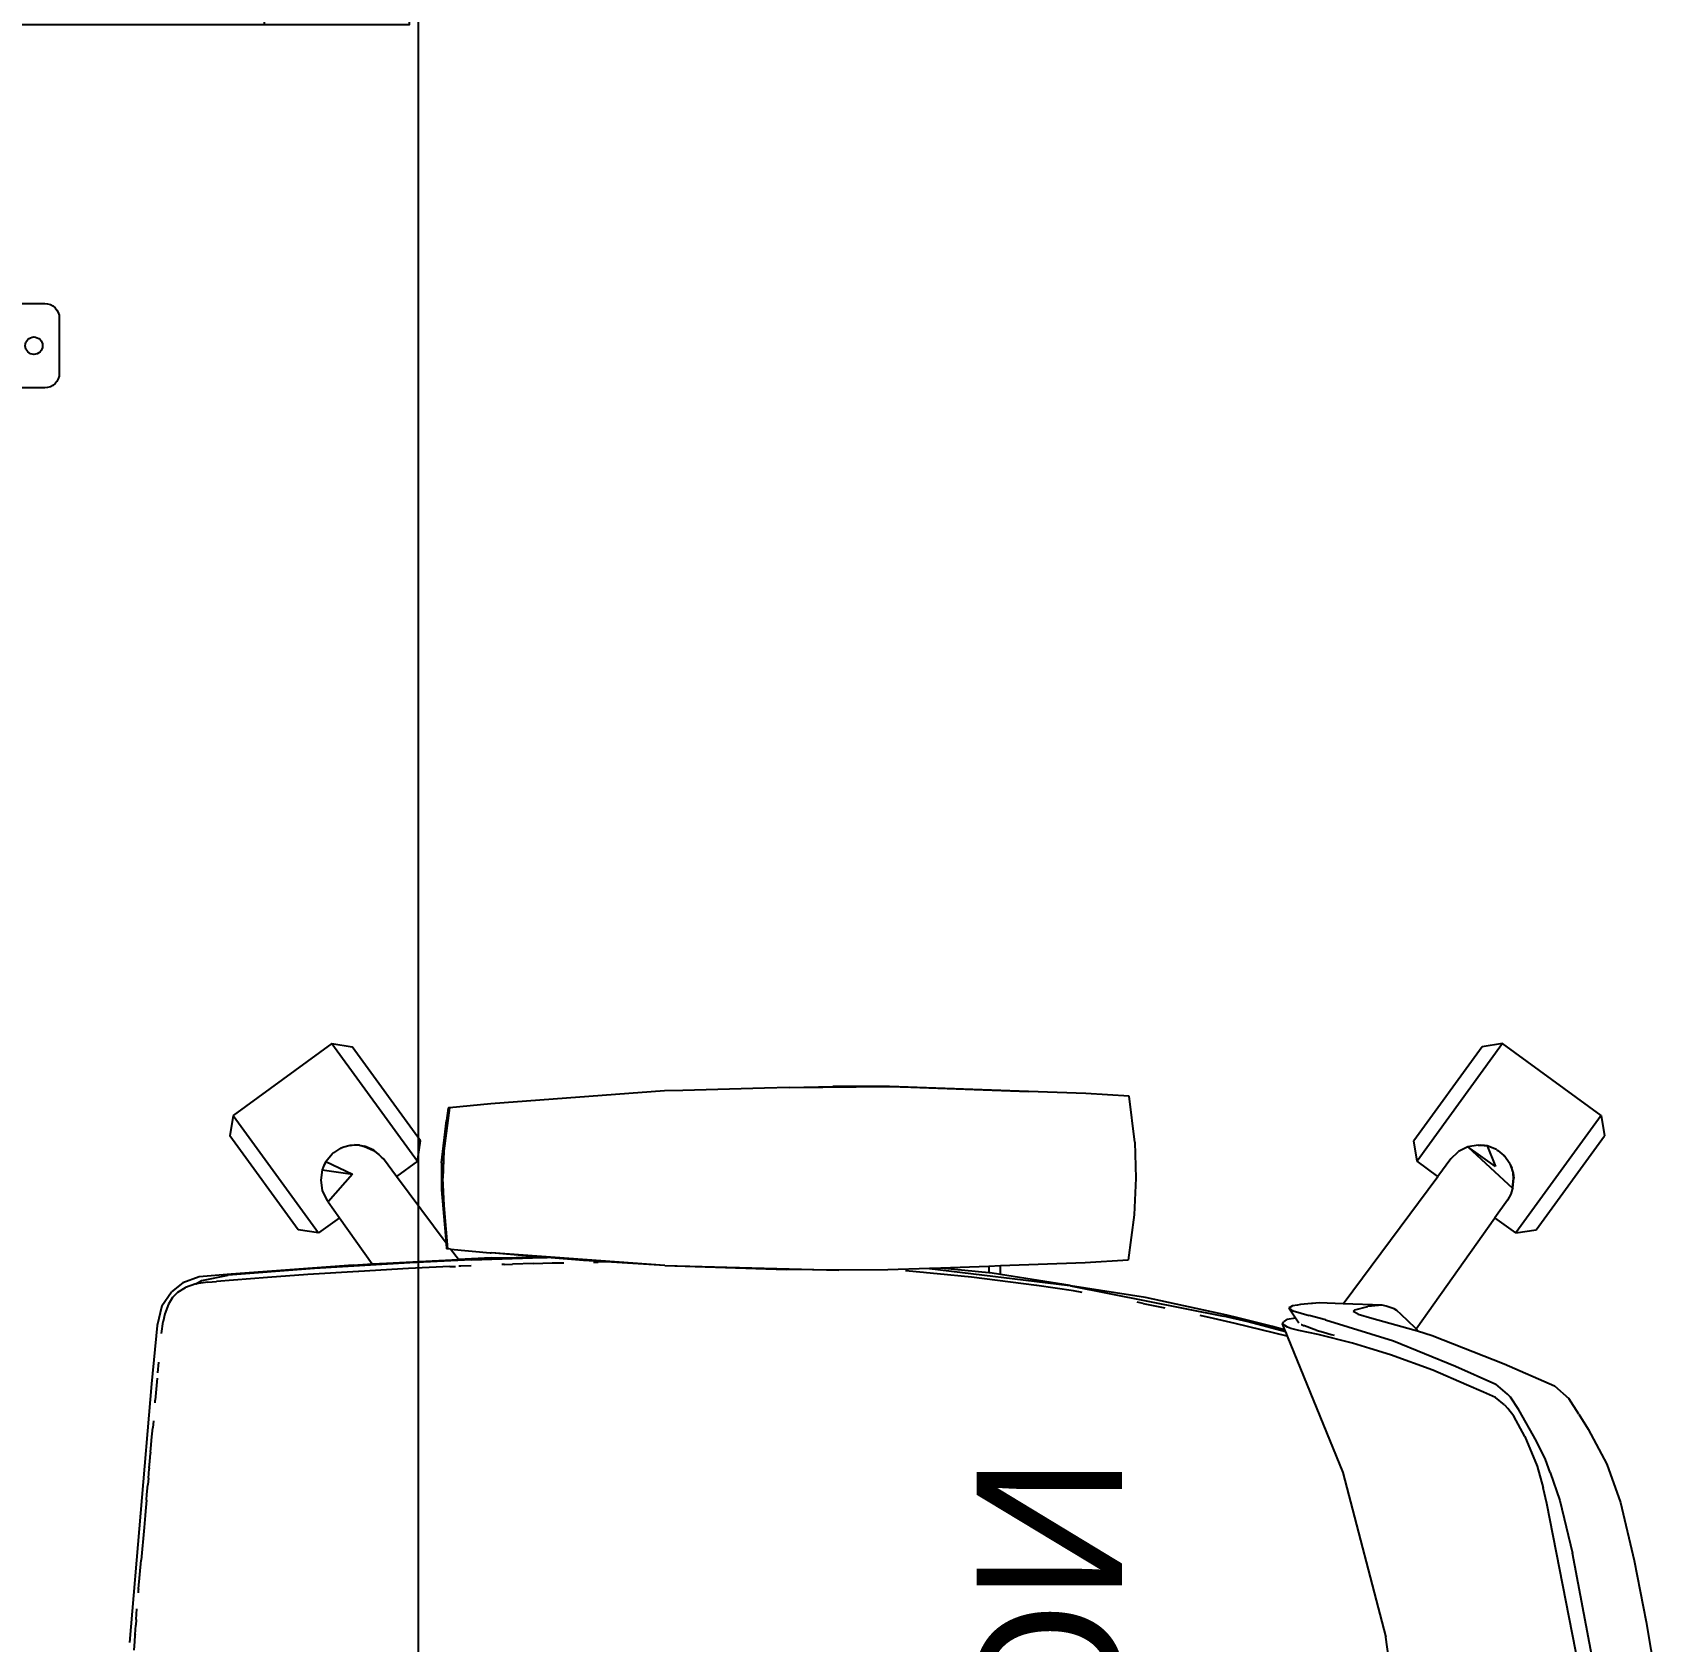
# Model space of a CAD drawing. Header units: millimetres. Extents: x 151130 to 215929, y 2134 to 34533.
# Drawn here: x 163747 to 164306, y 21702 to 22255 of the extents above; entities that cross this region are included whole.
import ezdxf

# ---------------------------------------------------------------- set-up
doc = ezdxf.new("R2010")
doc.units = ezdxf.units.MM
for name, color, linetype in [('2D', 7, 'Continuous'), ('OH CUBIERTA', 3, 'Continuous'), ('OH!-Furniture', 7, 'Continuous')]:
    doc.layers.add(name, color=color, linetype=linetype)
doc.styles.add('Arial', font='arial.ttf')

# ---------------------------------------------------------------- blocks, each defined once
blk = doc.blocks.new('CUR25.15070')
at = {"layer": 'OH CUBIERTA'}
blk.add_lwpolyline([(0, 0), (0, 700), (1500, 700), (1500, 0)], close=True, dxfattribs=at)
blk = doc.blocks.new('SP.LI.5LCS.070')
at = {"layer": '2D'}
for p, q in [((121, 209), (-121, 209)), ((121, -209), (-121, -209))]:
    blk.add_line(p, q, dxfattribs=at)
for points in [[(-25, 347), (-25, 209)], [(25, 209), (25, 347), (-25, 347)], [(25, 297), (-25, 297)], [(-121, 183), (121, 183)], [(-25, 183), (-25, -183)], [(25, -183), (25, 183)], [(-121, -183), (121, -183)], [(-25, -209), (-25, -347), (25, -347), (25, -209)], [(25, -297), (-25, -297)]]:
    blk.add_lwpolyline(points, dxfattribs=at)
for points in [[(-121, 209), (-121, 221.5, 0.414214), (-126, 226.5), (-145, 226.5, 0.414214), (-150, 221.5), (-150, 170.5, 0.414214), (-145, 165.5), (-126, 165.5, 0.414214), (-121, 170.5), (-121, 183)], [(121, 209), (121, 221.5, -0.414214), (126, 226.5), (145, 226.5, -0.414214), (150, 221.5), (150, 170.5, -0.414214), (145, 165.5), (126, 165.5, -0.414214), (121, 170.5), (121, 183)], [(-121, -209), (-121, -221.5, -0.414214), (-126, -226.5), (-145, -226.5, -0.414214), (-150, -221.5), (-150, -170.5, -0.414214), (-145, -165.5), (-126, -165.5, -0.414214), (-121, -170.5), (-121, -183)], [(121, -209), (121, -221.5, 0.414214), (126, -226.5), (145, -226.5, 0.414214), (150, -221.5), (150, -170.5, 0.414214), (145, -165.5), (126, -165.5, 0.414214), (121, -170.5), (121, -183)]]:
    blk.add_lwpolyline(points, format="xyb", dxfattribs=at)
for centre, radius in [((0, 322), 23), ((-135.5, 217.75), 3), ((135.5, 217.75), 3), ((-30.5, 196), 3), ((30.5, 196), 3), ((-135.5, 174.25), 3), ((135.5, 174.25), 3), ((-135.5, -174.25), 3), ((135.5, -174.25), 3), ((-30.5, -196), 3), ((30.5, -196), 3), ((-135.5, -217.75), 3), ((135.5, -217.75), 3), ((0, -322), 23)]:
    blk.add_circle(centre, radius, dxfattribs=at)
blk = doc.blocks.new('SILLA YON')
for p, q in [((25.78, 279.42), (59.76, 304.11)), ((59.76, 304.11), (66.74, 303)), ((59.76, 304.11), (89.15, 263.66)), ((66.74, 303), (90.25, 270.64)), ((432, 270.64), (455.51, 303)), ((462.5, 304.11), (433.11, 263.66)), ((462.5, 304.11), (455.51, 303)), ((462.5, 304.11), (496.48, 279.42)), ((186.3, 270.25), (188.24, 285.99)), ((188.24, 285.99), (203.16, 286.94)), ((203.16, 286.94), (222.88, 287.65)), ((222.88, 287.65), (270.67, 289.37)), ((263.3, 289.18), (222.88, 287.65)), ((270.67, 289.37), (263.3, 289.18)), ((270.67, 289.37), (290.15, 289.32)), ((305.09, 288.98), (270.67, 289.37)), ((305.09, 288.98), (290.15, 289.32)), ((305.09, 288.98), (313.69, 288.75)), ((313.69, 288.75), (341.81, 288.03)), ((341.81, 288.03), (348.09, 287.82)), ((348.09, 287.82), (407.86, 283.45)), ((25.78, 279.42), (24.67, 272.44)), ((25.78, 279.42), (55.17, 238.97)), ((407.86, 283.45), (422.07, 282.07)), ((422.07, 282.07), (424.03, 267.22)), ((422.07, 282.07), (422.27, 282.01)), ((422.27, 282.01), (422.48, 281.95)), ((422.48, 281.95), (423.1, 277.63)), ((496.48, 279.42), (467.09, 238.97)), ((496.48, 279.42), (497.58, 272.44)), ((424.81, 263.08), (423.1, 277.63)), ((48.19, 240.08), (24.67, 272.44)), ((71.61, 268.6), (56.3, 254.43)), ((61.83, 267.65), (65.06, 268.93)), ((65.06, 268.93), (62.1, 261.89)), ((62.1, 261.89), (71.61, 268.6)), ((67.17, 269.13), (65.06, 268.93)), ((65.06, 268.93), (65.92, 269.11)), ((65.92, 269.11), (67.17, 269.13)), ((68.15, 269.22), (67.17, 269.13)), ((68.15, 269.22), (71.61, 268.6)), ((71.61, 268.6), (74.87, 266.99)), ((89.15, 263.66), (90.25, 270.64)), ((186.3, 270.25), (185.93, 257.82)), ((433.11, 263.66), (432, 270.64)), ((448.11, 267.41), (451.3, 268.85)), ((451.34, 268.73), (448.16, 267.36)), ((452.97, 269.14), (451.3, 268.85)), ((452.97, 269.14), (451.34, 268.73)), ((452.97, 269.14), (453.72, 269.14)), ((453.72, 269.14), (454.77, 269.26)), ((453.72, 269.14), (456.23, 269.12)), ((456.23, 269.12), (454.77, 269.26)), ((456.23, 269.12), (458.45, 268.44)), ((458.45, 268.44), (459.35, 268.2)), ((459.55, 268.1), (459.35, 268.2)), ((459.55, 268.1), (461.98, 266.49)), ((474.07, 240.08), (497.58, 272.44)), ((57.07, 262.48), (56.33, 260.27)), ((57.07, 262.48), (56.54, 261.3)), ((57.07, 262.48), (57.12, 262.65)), ((57.12, 262.65), (58.45, 264.55)), ((58.45, 264.55), (58.96, 265.33)), ((58.96, 265.33), (59.1, 265.48)), ((59.27, 265.62), (59.1, 265.48)), ((61.4, 267.3), (59.27, 265.62)), ((61.56, 267.48), (61.4, 267.3)), ((61.83, 267.65), (61.56, 267.48)), ((77.47, 264.43), (74.87, 266.99)), ((77.47, 264.43), (81.94, 258.42)), ((81.94, 258.42), (89.15, 263.66)), ((424.03, 267.22), (424.29, 257.83)), ((424.81, 263.08), (424.81, 253.85)), ((433.11, 263.66), (440.31, 258.42)), ((440.31, 258.42), (444.78, 264.43)), ((444.78, 264.43), (445.4, 265.11)), ((446.4, 265.92), (445.4, 265.11)), ((446.4, 265.92), (448.11, 267.41)), ((448.16, 267.36), (446.4, 265.92)), ((464.66, 263.51), (455.38, 259.2)), ((461.98, 266.49), (462.2, 266.39)), ((462.44, 266.18), (462.2, 266.39)), ((464.66, 263.51), (462.44, 266.18)), ((464.66, 263.51), (465.09, 262.74)), ((464.66, 263.51), (465.5, 261.57)), ((465.09, 262.74), (465.5, 261.57)), ((56.09, 259.55), (55.86, 257.88)), ((56.24, 254.4), (55.86, 257.88)), ((55.98, 257.88), (56.09, 259.55)), ((56.3, 254.43), (55.98, 257.88)), ((56.33, 260.27), (56.09, 259.55)), ((56.33, 260.27), (56.54, 261.3)), ((114.55, 214.64), (81.94, 258.42)), ((185.93, 257.82), (186.44, 245.18)), ((423.2, 235.45), (440.31, 258.42)), ((423.91, 248.44), (424.29, 257.83)), ((465.89, 260.66), (455.38, 259.2)), ((455.38, 259.2), (463.78, 249.7)), ((465.5, 261.57), (465.89, 260.66)), ((466.37, 257.18), (465.84, 253.57)), ((465.89, 260.66), (466.37, 257.18)), ((56.24, 254.4), (56.45, 253.9)), ((56.3, 254.43), (56.45, 253.9)), ((56.45, 253.9), (56.88, 252.36)), ((56.88, 252.36), (58.05, 250.31)), ((424.81, 253.85), (423.2, 235.45)), ((465.84, 253.57), (464.21, 250.31)), ((58.05, 250.31), (62.37, 244.21)), ((422.65, 233.53), (423.91, 248.44)), ((463.78, 249.7), (459.88, 244.21)), ((463.78, 249.7), (464.21, 250.31)), ((55.17, 238.97), (62.37, 244.21)), ((89.45, 205.99), (62.37, 244.21)), ((186.44, 245.18), (188.52, 229.68)), ((459.88, 244.21), (448.62, 228.31)), ((459.88, 244.21), (467.09, 238.97)), ((55.17, 238.97), (48.19, 240.08)), ((423.2, 235.45), (423.04, 233.56)), ((467.09, 238.97), (474.07, 240.08)), ((188.52, 229.68), (203.31, 228.68)), ((347.94, 227.79), (407.72, 232.12)), ((347.94, 227.79), (368.12, 229.01)), ((368.12, 229.01), (375.95, 229.48)), ((368.12, 229.01), (369.52, 229)), ((369.52, 229), (369.75, 229)), ((369.75, 229), (370.91, 228.98)), ((372.56, 228.95), (370.91, 228.98)), ((375.95, 229.48), (388.49, 230.52)), ((388.49, 230.52), (390.49, 230.69)), ((389.89, 230.51), (388.49, 230.52)), ((414.43, 229.79), (389.89, 230.51)), ((407.76, 230.37), (389.89, 230.51)), ((390.49, 230.69), (407.72, 232.12)), ((407.76, 230.37), (390.49, 230.69)), ((408.11, 232.15), (407.72, 232.12)), ((407.76, 230.37), (419.01, 229.82)), ((421.7, 233.44), (408.11, 232.15)), ((414.43, 229.79), (435.74, 228.69)), ((419.01, 229.82), (421.7, 233.44)), ((443.73, 228.62), (419.01, 229.82)), ((421.7, 233.44), (422.65, 233.53)), ((422.65, 233.53), (423.04, 233.56)), ((203.31, 228.68), (232.46, 227.63)), ((208.55, 220.89), (232.41, 224.64)), ((256.91, 226.76), (209.58, 220.99)), ((220.11, 220.94), (242.43, 223.77)), ((232.41, 224.64), (232.46, 227.63)), ((232.41, 224.64), (236.04, 225.22)), ((232.46, 227.63), (236.47, 227.49)), ((236.04, 225.22), (236.43, 225.26)), ((236.47, 227.49), (236.43, 225.26)), ((236.43, 225.26), (252.98, 226.9)), ((236.47, 227.49), (252.98, 226.9)), ((242.43, 223.77), (254.25, 224.91)), ((252.98, 226.9), (256.91, 226.76)), ((254.25, 224.91), (257.88, 225.28)), ((256.91, 226.76), (271.22, 226.25)), ((257.88, 225.28), (258.96, 225.37)), ((258.96, 225.37), (265.18, 225.97)), ((271.22, 226.25), (288.07, 226.2)), ((347.94, 227.79), (288.07, 226.2)), ((288.07, 226.2), (306.25, 226.42)), ((347.94, 227.79), (306.25, 226.42)), ((386.67, 228.65), (382.77, 228.75)), ((393.19, 228.45), (386.67, 228.65)), ((393.19, 228.45), (400.37, 228.25)), ((403.18, 228.15), (400.37, 228.25)), ((403.18, 228.15), (404.08, 228.12)), ((414.59, 227.7), (418.11, 227.56)), ((418.11, 227.56), (418.82, 227.53)), ((421.85, 227.4), (420.01, 227.48)), ((421.89, 227.4), (421.85, 227.4)), ((421.89, 227.4), (436.17, 226.71)), ((435.74, 228.69), (468.53, 226.74)), ((436.17, 226.71), (453.29, 225.76)), ((448.62, 228.31), (443.73, 228.62)), ((455.23, 227.91), (448.62, 228.31)), ((453.29, 225.76), (453.35, 225.75)), ((453.35, 225.75), (470.79, 224.64)), ((455.23, 227.91), (497.12, 224.81)), ((468.53, 226.74), (498.18, 224.45)), ((470.79, 224.64), (484.63, 223.67)), ((484.63, 223.67), (502.22, 222.3)), ((497.12, 224.81), (508.16, 223.86)), ((507.3, 222.6), (498.18, 224.45)), ((508.16, 223.86), (513.79, 221.83)), ((208.4, 220.84), (155.7, 210.41)), ((182.52, 216.78), (208.4, 220.84)), ((204.31, 218.48), (207.33, 219.02)), ((207.33, 219.02), (219.94, 220.92)), ((208.4, 220.84), (208.55, 220.89)), ((209.58, 220.99), (208.55, 220.89)), ((219.94, 220.92), (220.11, 220.94)), ((505.22, 222.06), (502.22, 222.3)), ((505.22, 222.06), (509.19, 221.46)), ((509.19, 221.46), (507.3, 222.6)), ((509.28, 221.45), (509.19, 221.46)), ((509.28, 221.45), (512.93, 220.22)), ((515.49, 218.65), (512.93, 220.22)), ((513.79, 221.83), (517.75, 218.76)), ((515.49, 218.65), (517.33, 216.79)), ((521.07, 213.9), (517.75, 218.76)), ((94.59, 210.95), (96.08, 212.33)), ((96.08, 212.33), (97.01, 212.9)), ((97.01, 212.9), (99.77, 213.75)), ((99.77, 213.75), (101.15, 214.17)), ((101.15, 214.17), (114.55, 214.64)), ((101.15, 214.17), (106.08, 213.63)), ((110.54, 212.52), (106.08, 213.63)), ((110.54, 212.52), (111.14, 212.02)), ((114.55, 214.64), (122.83, 214.93)), ((122.83, 214.93), (125.08, 214.71)), ((125.08, 214.71), (125.44, 214.68)), ((125.44, 214.68), (129.21, 214.34)), ((129.21, 214.34), (130.29, 214.17)), ((130.29, 214.17), (131.95, 213.89)), ((133.22, 213.24), (130.98, 209.79)), ((131.71, 212.19), (131.9, 212.27)), ((132.12, 212.36), (131.9, 212.27)), ((131.95, 213.89), (132.94, 213.39)), ((132.26, 212.43), (132.12, 212.36)), ((132.43, 212.52), (132.26, 212.43)), ((133.22, 213.24), (132.43, 212.52)), ((132.94, 213.39), (133.08, 213.31)), ((133.08, 213.31), (133.22, 213.24)), ((154.57, 210.75), (182.52, 216.78)), ((183.36, 214.73), (175.92, 213.19)), ((183.36, 214.73), (185.46, 215.17)), ((517.33, 216.79), (518.79, 214.45)), ((518.79, 214.45), (519.96, 211.21)), ((521.07, 213.9), (522.68, 207.1)), ((89.74, 206.4), (94.59, 210.95)), ((104.73, 209.7), (90.21, 205.69)), ((120.65, 209.07), (97.24, 201.93)), ((109.38, 211.08), (104.73, 209.7)), ((109.38, 211.08), (111.14, 212.02)), ((120.65, 209.07), (126.27, 210.57)), ((124.57, 205.8), (127.91, 206.99)), ((131.71, 212.19), (126.27, 210.57)), ((127.91, 206.99), (128.17, 207.07)), ((128.17, 207.07), (128.9, 207.35)), ((128.9, 207.35), (129, 207.39)), ((129, 207.39), (129.06, 207.42)), ((130.98, 209.79), (129.86, 208.06)), ((133.84, 209.28), (130.98, 209.79)), ((133.74, 206.58), (135.54, 207.76)), ((133.79, 203.44), (151.67, 207.81)), ((133.84, 209.28), (135.06, 208.42)), ((134.4, 204.96), (147.3, 208.36)), ((135.54, 207.76), (134.71, 205.71)), ((134.71, 205.71), (138.87, 206.83)), ((135.54, 207.76), (135.06, 208.42)), ((138.87, 206.83), (150.79, 209.84)), ((147.3, 208.36), (155.7, 210.41)), ((150.79, 209.84), (154.57, 210.75)), ((151.67, 207.81), (159.18, 209.59)), ((159.18, 209.59), (163.76, 210.64)), ((519.96, 211.21), (520.52, 208.5)), ((521.13, 204.36), (520.52, 208.5)), ((522.68, 207.1), (524.56, 187.04)), ((83.93, 203.74), (59.2, 193.98)), ((97.24, 201.93), (75.91, 193.13)), ((88.95, 205.3), (83.93, 203.74)), ((88.95, 205.3), (89.45, 205.99)), ((90.21, 205.69), (88.95, 205.3)), ((89.45, 205.99), (89.74, 206.4)), ((105.35, 199.24), (111.37, 201.08)), ((111.37, 201.08), (123.19, 204.04)), ((133.79, 203.44), (114.73, 156.57)), ((118.66, 204.06), (117.7, 203.78)), ((121.37, 204.85), (118.66, 204.06)), ((123.84, 205.58), (121.37, 204.85)), ((123.19, 204.04), (129.85, 205.43)), ((123.84, 205.58), (124.57, 205.8)), ((129.85, 205.43), (132.6, 206.12)), ((132.6, 206.12), (133.74, 206.58)), ((134.4, 204.96), (133.79, 203.44)), ((134.71, 205.71), (134.4, 204.96)), ((83.76, 191.74), (98.26, 197.04)), ((98.26, 197.04), (105.35, 199.24)), ((59.2, 193.98), (41.82, 186.39)), ((75.91, 193.13), (62.03, 187.01)), ((72.07, 186.74), (83.76, 191.74)), ((522.41, 190.9), (522.07, 194.49)), ((41.82, 186.39), (36.94, 182.02)), ((58.03, 183.56), (62.03, 187.01)), ((66.3, 184.26), (72.07, 186.74)), ((522.59, 188.98), (523.3, 181.45)), ((524.56, 187.04), (532.1, 98.1)), ((33.43, 176.63), (36.94, 182.02)), ((54.15, 178.19), (57, 182.45)), ((57, 182.45), (58.03, 183.56)), ((59.01, 179.85), (57.85, 178.65)), ((59.01, 179.85), (62.1, 182.35)), ((62.1, 182.35), (66.3, 184.26)), ((523.38, 180.56), (523.3, 181.45)), ((33.43, 176.63), (30.27, 171.49)), ((48.09, 167.38), (54.15, 178.19)), ((52.01, 168.93), (55.84, 175.92)), ((55.84, 175.92), (57.85, 178.65)), ((523.93, 174.36), (524.13, 172)), ((30.27, 171.49), (23.83, 159.49)), ((52.01, 168.93), (47.85, 158.71)), ((524.43, 168.87), (524.13, 172)), ((524.76, 164.8), (524.43, 168.87)), ((44.99, 161.04), (48.09, 167.38)), ((524.88, 163.6), (524.76, 164.8)), ((524.88, 163.6), (524.93, 163.36)), ((524.93, 163.36), (524.91, 163.27)), ((525.15, 160.4), (524.91, 163.27)), ((23.83, 159.49), (19.09, 146.28)), ((43.31, 156.54), (39.96, 146.95)), ((43.31, 156.54), (44.99, 161.04)), ((47.85, 158.71), (45.71, 151.31)), ((114.73, 156.57), (99.88, 99.93)), ((525.36, 158.16), (525.15, 160.4)), ((525.36, 158.16), (525.41, 157.89)), ((525.65, 154.65), (525.41, 157.89)), ((44.44, 145.91), (45.71, 151.31)), ((525.65, 154.65), (525.89, 152.47)), ((525.89, 152.47), (525.87, 152.38)), ((526.15, 148.97), (525.87, 152.38)), ((19.09, 146.28), (14.44, 126.31)), ((33.45, 89.79), (44.44, 145.91)), ((39.96, 146.95), (35.71, 128.81)), ((526.32, 147.22), (526.15, 148.97)), ((526.35, 147.09), (526.32, 147.22)), ((526.35, 147.09), (526.64, 143.32)), ((526.64, 143.32), (526.79, 141.74)), ((526.79, 141.74), (527.14, 137.69)), ((527.14, 137.69), (528.12, 126.43)), ((28.97, 93.58), (35.71, 128.81)), ((14.44, 126.31), (10.25, 105.25)), ((529.04, 116.56), (528.12, 126.43)), ((529.04, 116.56), (529.01, 116.39)), ((529.11, 115.22), (529.01, 116.39)), ((529.83, 105.98), (529.58, 109.65)), ((10.25, 105.25), (7.07, 86.18)), ((529.83, 105.98), (529.95, 104.05)), ((530.18, 100.83), (529.95, 104.05)), ((530.18, 100.83), (530.2, 100.72)), ((530.19, 100.68), (530.2, 100.72)), ((530.32, 98.47), (530.19, 100.68)), ((91.86, 43.05), (99.88, 99.93)), ((530.56, 95.47), (530.32, 98.47))]:
    blk.add_line(p, q)
at = {"color": 1, "style": 'Arial'}
blk.add_text('SILLA YON', height=50, rotation=90, dxfattribs=at).set_placement((240.69, -198.56))
blk = doc.blocks.new('T2')
blk.add_blockref('SP.LI.5LCS.070', (1500, -350))
at = {"layer": 'OH CUBIERTA'}
blk.add_blockref('CUR25.15070', (0, -700), dxfattribs=at)
at = {"layer": 'OH!-Furniture', "xscale": -1, "rotation": 270}
blk.add_blockref('SILLA YON', (820.32, -1132.8, -3132), dxfattribs=at)

msp = doc.modelspace()

# ---------------------------------------------------------------- block references
at = {"color": 5, "rotation": 90}
msp.add_blockref('T2', (163179.88, 20783.22), dxfattribs=at)

doc.saveas('drawing.dxf')
